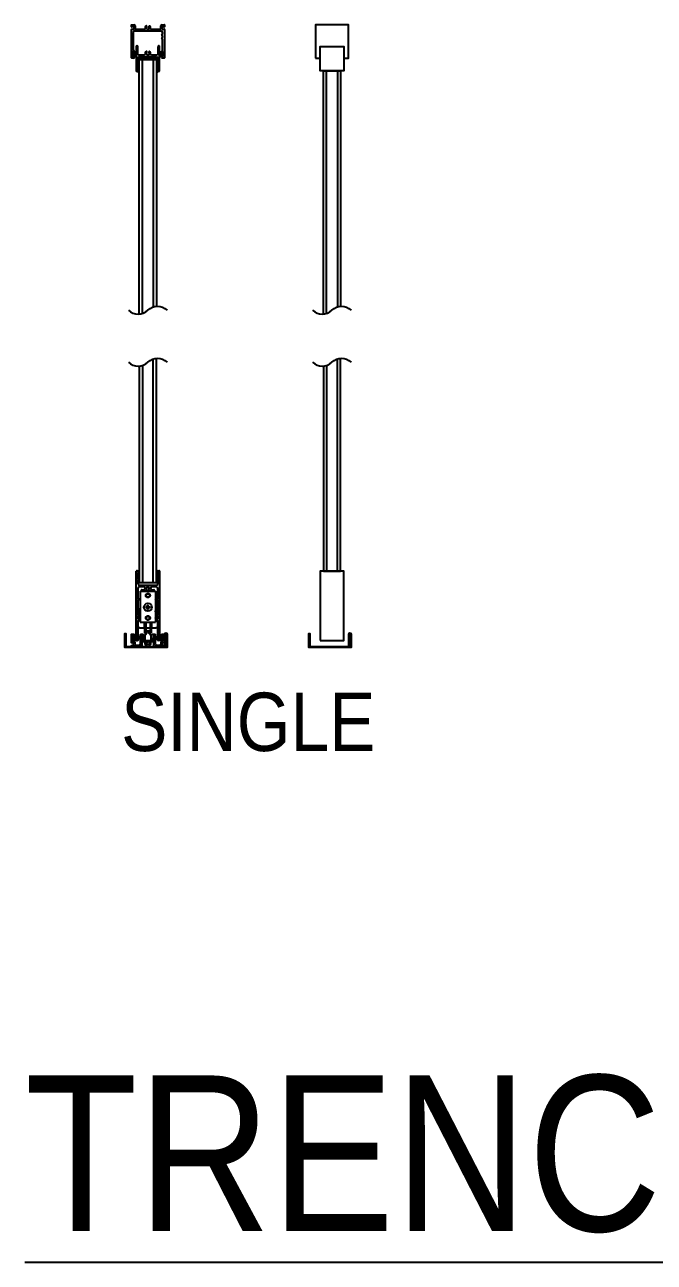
# Model space of a CAD drawing. Header units: inches. Extents: x -2661 to 42767, y -1222 to 9099.
# Drawn here: x 2237 to 2273.4, y 1601 to 1672.5 of the extents above; entities that cross this region are included whole.
import ezdxf

# ---------------------------------------------------------------- set-up
doc = ezdxf.new("R2010")
doc.units = ezdxf.units.IN
doc.header["$LTSCALE"] = 12
doc.header["$MEASUREMENT"] = 0
doc.linetypes.add('HIDDEN', pattern=[0.375, 0.25, -0.125])
doc.layers.get('0').update_dxf_attribs({"linetype": 'CONTINUOUS'})
doc.layers.add('S-ANNO-NOTE', color=4, linetype='CONTINUOUS')
doc.layers.add('S-ARCH', color=1, linetype='CONTINUOUS')
doc.styles.add('Arial', font='arial.ttf', dxfattribs={"width": 0.85})

# ---------------------------------------------------------------- blocks, each defined once
blk = doc.blocks.new('3046 MS HEAD SINGLE TRACK')
for p, q in [((0, 0.982), (0, 1.085)), ((0, -0.821), (0, 0.822)), ((0.01, 1.095), (0.148, 1.095)), ((0.01, 0.831), (0.125, 0.831)), ((0.135, 1.019), (0.023, 0.968)), ((0.135, 0.842), (0.135, 1.019)), ((1.723, 0.721), (0.185, 0.721)), ((0.21, 1.033), (0.21, 0.862)), ((0.241, 0.831), (0.771, 0.831)), ((0.896, 1.007), (0.897, 1.006)), ((1.011, 1.006), (1.012, 1.007)), ((1.137, 0.831), (1.667, 0.831)), ((1.698, 0.862), (1.698, 1.033)), ((1.76, 1.095), (1.898, 1.095)), ((1.885, 0.968), (1.773, 1.019)), ((1.773, 1.019), (1.773, 0.842)), ((1.783, 0.831), (1.898, 0.831)), ((1.908, 1.085), (1.908, 0.982)), ((1.908, 0.822), (1.908, -0.821)), ((0.11, 0.646), (0.11, -0.387)), ((1.76, 0.5), (1.798, 0.566)), ((1.798, 0.245), (1.76, 0.31)), ((1.798, 0.455), (1.786, 0.455)), ((1.786, 0.355), (1.798, 0.355)), ((1.798, 0.566), (1.798, 0.646)), ((1.798, 0.355), (1.798, 0.455)), ((1.798, -0.387), (1.798, 0.245)), ((0.075, -0.484), (0.075, -0.745)), ((0.089, -0.552), (0.277, -0.552)), ((0.089, -0.583), (0.277, -0.583)), ((0.089, -0.614), (0.277, -0.614)), ((0.089, -0.645), (0.277, -0.645)), ((0.089, -0.676), (0.277, -0.676)), ((0.1, -0.459), (0.099, -0.459)), ((0.12, -0.397), (0.125, -0.397)), ((0.125, -0.505), (0.125, -0.484)), ((0.145, -0.524), (0.144, -0.524)), ((0.144, -0.704), (0.145, -0.704)), ((0.165, -0.437), (0.165, -0.504)), ((1.819, -0.552), (1.631, -0.552)), ((1.819, -0.583), (1.631, -0.583)), ((1.819, -0.614), (1.631, -0.614)), ((1.819, -0.645), (1.631, -0.645)), ((1.819, -0.676), (1.631, -0.676)), ((1.743, -0.504), (1.743, -0.437)), ((1.762, -0.704), (1.764, -0.704)), ((1.764, -0.524), (1.763, -0.524)), ((1.783, -0.397), (1.788, -0.397)), ((1.783, -0.484), (1.783, -0.505)), ((1.808, -0.459), (1.807, -0.459)), ((1.833, -0.745), (1.833, -0.484)), ((0.125, -0.831), (0.01, -0.831)), ((0.099, -0.769), (0.1, -0.769)), ((0.125, -0.745), (0.125, -0.724)), ((0.165, -0.724), (0.165, -0.791)), ((1.537, -0.843), (0.371, -0.843)), ((1.743, -0.791), (1.743, -0.724)), ((1.783, -0.724), (1.783, -0.745)), ((1.898, -0.831), (1.783, -0.831)), ((1.807, -0.769), (1.808, -0.769))]:
    blk.add_line(p, q)
blk.add_lwpolyline([(0.838, -0.463), (0.838, -0.463, 0.216769), (0.798, -0.587, -0.448133), (0.736, -0.656), (0.433, -0.656, -0.414214), (0.371, -0.594), (0.371, -0.164, 0.414214), (0.34, -0.133), (0.308, -0.133, 0.414214), (0.277, -0.164), (0.277, -1.562, 0.414214), (0.308, -1.593), (0.358, -1.593, 0.414214), (0.389, -1.562), (0.389, -1.493), (0.359, -1.493), (0.359, -1.473), (0.389, -1.413), (0.389, -1.393), (0.359, -1.393), (0.359, -1.373), (0.389, -1.313), (0.389, -1.293), (0.359, -1.293), (0.359, -1.273), (0.389, -1.213), (0.389, -1.193), (0.359, -1.193), (0.359, -1.173), (0.389, -1.113), (0.389, -1.093), (0.371, -1.093), (0.371, -0.844, -0.414214), (0.465, -0.75), (0.954, -0.75), (1.443, -0.75, -0.414214), (1.537, -0.844), (1.537, -1.093), (1.519, -1.093), (1.519, -1.113), (1.549, -1.173), (1.549, -1.193), (1.519, -1.193), (1.519, -1.213), (1.549, -1.273), (1.549, -1.293), (1.519, -1.293), (1.519, -1.313), (1.549, -1.373), (1.549, -1.393), (1.519, -1.393), (1.519, -1.413), (1.549, -1.473), (1.549, -1.493), (1.519, -1.493), (1.519, -1.562, 0.414214), (1.55, -1.593), (1.6, -1.593, 0.414214), (1.631, -1.562), (1.631, -0.164, 0.414214), (1.6, -0.133), (1.568, -0.133, 0.414214), (1.537, -0.164), (1.537, -0.594, -0.414214), (1.475, -0.656), (1.172, -0.656, -0.448133), (1.11, -0.587, 0.216769), (1.07, -0.463, 0.999998), (1.016, -0.512, -0.651692), (0.954, -0.653, -0.651692), (0.892, -0.512, 0.999998), (0.838, -0.463), (0.838, -0.463)], format="xyb")
for centre, radius, start, end in [((0.01, 1.085), 0.01, 90, 180), ((0.016, 0.982), 0.016, 180, 294.64836), ((0.01, 0.822), 0.01, 90, 180), ((0.185, 0.646), 0.075, 90, 180), ((0.125, 0.842), 0.01, 270, 0), ((0.148, 1.033), 0.062, 0, 90), ((0.241, 0.862), 0.031, 180, 270), ((0.771, 0.862), 0.031, 270, 13.53519), ((0.954, 0.906), 0.157, 137.30875, 193.53519), ((0.865, 0.989), 0.036, 30, 137.30875), ((0.954, 0.906), 0.084, 137.4576, 270), ((0.866, 0.988), 0.036, 317.4576, 30), ((0.954, 0.906), 0.084, 270, 42.5424), ((1.042, 0.988), 0.036, 150, 222.5424), ((1.043, 0.989), 0.036, 42.69125, 150), ((0.954, 0.906), 0.157, 346.46481, 42.69125), ((1.137, 0.862), 0.031, 166.46481, 270), ((1.667, 0.862), 0.031, 270, 360), ((1.76, 1.033), 0.062, 90, 180), ((1.723, 0.646), 0.075, 360, 90), ((1.783, 0.842), 0.01, 180, 270), ((1.892, 0.982), 0.016, 245.35164, 360), ((1.898, 1.085), 0.01, 0, 90), ((1.898, 0.822), 0.01, 0, 90), ((1.786, 0.485), 0.03, 150, 270), ((1.786, 0.325), 0.03, 90, 210), ((0.099, -0.484), 0.0245, 90, 180), ((0.1, -0.484), 0.0245, 0, 90), ((0.12, -0.387), 0.01, 180, 270), ((0.125, -0.437), 0.04, 0, 90), ((0.144, -0.505), 0.0195, 180, 270), ((0.144, -0.724), 0.0195, 90, 180), ((0.145, -0.504), 0.02, 270, 360), ((0.145, -0.724), 0.0195, 0, 90), ((1.783, -0.437), 0.04, 90, 180), ((1.763, -0.504), 0.02, 180, 270), ((1.762, -0.724), 0.0195, 90, 180), ((1.764, -0.505), 0.0195, 270, 0), ((1.764, -0.724), 0.0195, 360, 90), ((1.807, -0.484), 0.0245, 90, 180), ((1.788, -0.387), 0.01, 270, 360), ((1.808, -0.484), 0.0245, 0, 90), ((0.01, -0.821), 0.01, 180, 270), ((0.099, -0.745), 0.0245, 180, 270), ((0.1, -0.745), 0.0245, 270, 360), ((0.125, -0.791), 0.04, 270, 0), ((1.783, -0.791), 0.04, 180, 270), ((1.807, -0.745), 0.0245, 180, 270), ((1.808, -0.745), 0.0245, 270, 360), ((1.898, -0.821), 0.01, 270, 0), ((0.472, -1.439), 0.218, 224.93563, 265.18226), ((1.438, -1.436), 0.218, 274.28075, 314.25264)]:
    blk.add_arc(centre, radius, start, end)
blk = doc.blocks.new('SINGLE TOP OPT1')
for points in [[(-0.5, -16.727), (-0.5, -2), (0.5, -2), (0.5, -16.276)], [(-0.313, -16.69), (-0.313, -2)], [(0.312, -2), (0.312, -16.312)]]:
    blk.add_lwpolyline(points)
blk.add_lwpolyline([(-1.125, -16.499, 0.408465), (0, -16.5, -0.407415), (1.106, -16.5, -2.166217)], format="xyb")
blk.add_blockref('3046 MS HEAD SINGLE TRACK', (-0.954, -1.094))
blk = doc.blocks.new('SINGLE TRACK SILL')
for points in [[(1.113, 0.68), (1.113, -0.062), (1.051, -0.062), (1.051, 0.68, 1), (1.036, 0.68), (1.036, -0.062), (-1.338, -0.062), (-1.338, 0.75), (-1.275, 0.75), (-1.275, 0), (0.974, 0), (0.974, 0.68, -1)], [(0.959, 0.68), (0.96, 0.39), (0.974, 0.39), (0.974, 0.68, -1), (1.114, 0.68), (1.113, 0.39), (1.128, 0.39), (1.129, 0.68, 1)], [(0.518, 0), (0.364, 0, -0.414214), (0.354, 0.01), (0.354, 0.22, 0.414214), (0.314, 0.26), (0.255, 0.26), (0.187, 0.26, 0.499657), (0.158, 0.22, -0.259642), (0.123, 0.07, -1), (0.067, 0.12, 2.247229), (-0.057, 0.12, -1), (-0.113, 0.07, -0.259642), (-0.148, 0.22, 0.499657), (-0.177, 0.26), (-0.254, 0.26), (-0.304, 0.26, 0.414214), (-0.344, 0.22), (-0.344, 0.02, -0.414214), (-0.364, 0), (-0.513, 0), (-0.584, 0), (-0.939, 0, -0.414214), (-0.949, 0.01), (-0.949, 0.044, -0.414214), (-0.939, 0.054), (-0.829, 0.054, 0.414214), (-0.819, 0.064), (-0.819, 0.225, 0.528549), (-0.833, 0.235), (-0.927, 0.198, -0.528549), (-0.949, 0.212), (-0.949, 0.302), (-0.949, 0.7, -0.414214), (-0.939, 0.71), (-0.829, 0.71, -0.414214), (-0.789, 0.67), (-0.789, 0.608, -0.414214), (-0.809, 0.588), (-0.81, 0.588, -0.414214), (-0.829, 0.608), (-0.829, 0.624, 0.414214), (-0.854, 0.648), (-0.855, 0.648, 0.414214), (-0.879, 0.624), (-0.879, 0.373, 0.414214), (-0.855, 0.348), (-0.854, 0.348, 0.414214), (-0.829, 0.373), (-0.829, 0.389, -0.414214), (-0.81, 0.408), (-0.809, 0.408, -0.414214), (-0.789, 0.388), (-0.789, 0.285, -0.250492), (-0.757, 0.225), (-0.757, 0.147, 0.414214), (-0.672, 0.062), (-0.58, 0.062), (-0.504, 0.062, 0.406851), (-0.419, 0.15), (-0.419, 0.334), (-0.419, 0.388, -0.414214), (-0.399, 0.408), (-0.398, 0.408, -0.414214), (-0.379, 0.389), (-0.379, 0.373, 0.414214), (-0.355, 0.348), (-0.354, 0.348, 0.414214), (-0.329, 0.373), (-0.329, 0.624, 0.414214), (-0.354, 0.648), (-0.355, 0.648, 0.414214), (-0.379, 0.624), (-0.379, 0.608, -0.414214), (-0.398, 0.588), (-0.399, 0.588, -0.414214), (-0.419, 0.608), (-0.419, 0.67, -0.414214), (-0.379, 0.71), (-0.356, 0.71), (-0.339, 0.71, -0.414214), (-0.214, 0.585), (-0.214, 0.48, -0.414214), (-0.224, 0.47), (-0.244, 0.47, 0.414214), (-0.254, 0.46), (-0.254, 0.345, 0.414214), (-0.244, 0.335), (0.254, 0.335, 0.414214), (0.264, 0.345), (0.264, 0.46, 0.414214), (0.254, 0.47), (0.234, 0.47, -0.414214), (0.224, 0.48), (0.224, 0.585, -0.414214), (0.349, 0.71), (0.356, 0.71), (0.389, 0.71, -0.414214), (0.429, 0.67), (0.429, 0.608, -0.414214), (0.409, 0.588), (0.408, 0.588, -0.414214), (0.389, 0.608), (0.389, 0.624, 0.414214), (0.364, 0.648), (0.363, 0.648, 0.414214), (0.339, 0.624), (0.339, 0.373, 0.414214), (0.363, 0.348), (0.364, 0.348, 0.414214), (0.389, 0.373), (0.389, 0.389, -0.414214), (0.408, 0.408), (0.409, 0.408, -0.414214), (0.429, 0.388), (0.429, 0.334), (0.429, 0.147, 0.414214), (0.514, 0.062), (0.584, 0.062), (0.682, 0.062, 0.414214), (0.767, 0.147), (0.767, 0.225, -0.250492), (0.799, 0.285), (0.799, 0.388, -0.414214), (0.819, 0.408), (0.819, 0.408, -0.414214), (0.839, 0.389), (0.839, 0.373, 0.414214), (0.863, 0.348), (0.864, 0.348, 0.414214), (0.889, 0.373), (0.889, 0.624, 0.414214), (0.864, 0.648), (0.863, 0.648, 0.414214), (0.839, 0.624), (0.839, 0.608, -0.414214), (0.819, 0.588), (0.818, 0.588, -0.414214), (0.799, 0.608), (0.799, 0.67, -0.414214), (0.839, 0.71), (0.949, 0.71, -0.414214), (0.959, 0.7), (0.959, 0.302), (0.959, 0.212, -0.528549), (0.937, 0.198), (0.843, 0.235, 0.528549), (0.829, 0.225), (0.829, 0.064, 0.414214), (0.839, 0.054), (0.949, 0.054, -0.414214), (0.959, 0.044), (0.959, 0.01, -0.414214), (0.949, 0), (0.614, 0)]]:
    blk.add_lwpolyline(points, format="xyb", close=True)
blk = doc.blocks.new('3709 B-RAIL')
for p, q in [((-0.677, -3.003), (-0.677, 0.993)), ((-0.646, 1.024), (-0.595, 1.024)), ((-0.565, 0.924), (-0.595, 0.924)), ((-0.595, 0.924), (-0.595, 0.904)), ((-0.595, 0.904), (-0.565, 0.844)), ((-0.565, 0.824), (-0.595, 0.824)), ((-0.595, 0.824), (-0.595, 0.804)), ((-0.595, 0.804), (-0.565, 0.744)), ((-0.565, 0.724), (-0.595, 0.724)), ((-0.595, 0.724), (-0.595, 0.704)), ((-0.565, 0.994), (-0.565, 0.924)), ((-0.565, 0.844), (-0.565, 0.824)), ((-0.565, 0.744), (-0.565, 0.724)), ((0.565, 0.924), (0.565, 0.994)), ((0.595, 0.924), (0.565, 0.924)), ((0.565, 0.844), (0.595, 0.904)), ((0.565, 0.824), (0.565, 0.844)), ((0.595, 0.824), (0.565, 0.824)), ((0.565, 0.744), (0.595, 0.804)), ((0.565, 0.724), (0.565, 0.744)), ((0.595, 0.724), (0.565, 0.724)), ((0.595, 1.024), (0.646, 1.024)), ((0.595, 0.904), (0.595, 0.924)), ((0.595, 0.804), (0.595, 0.824)), ((0.595, 0.704), (0.595, 0.724)), ((0.677, 0.993), (0.677, -3.003)), ((-0.595, 0.704), (-0.565, 0.644)), ((-0.565, 0.624), (-0.595, 0.624)), ((-0.595, 0.624), (-0.595, 0.604)), ((-0.595, 0.604), (-0.565, 0.544)), ((-0.565, 0.524), (-0.58, 0.524)), ((-0.58, 0.524), (-0.58, 0.275)), ((-0.565, 0.644), (-0.565, 0.624)), ((-0.565, 0.544), (-0.565, 0.524)), ((-0.241, 0.087), (-0.489, 0.087)), ((-0.486, 0.181), (0, 0.181)), ((0, 0.181), (0.486, 0.181)), ((0.489, 0.087), (0.241, 0.087)), ((0.565, 0.644), (0.595, 0.704)), ((0.565, 0.624), (0.565, 0.644)), ((0.595, 0.624), (0.565, 0.624)), ((0.565, 0.544), (0.595, 0.604)), ((0.565, 0.524), (0.565, 0.544)), ((0.58, 0.524), (0.565, 0.524)), ((0.58, 0.275), (0.58, 0.524)), ((0.595, 0.604), (0.595, 0.624)), ((-0.583, -0.007), (-0.583, -0.583)), ((-0.583, -0.665), (-0.583, -1.441)), ((-0.573, -0.593), (-0.456, -0.593)), ((-0.456, -0.655), (-0.573, -0.655)), ((-0.446, -0.157), (-0.446, -1.957)), ((-0.446, -0.157), (0.444, -0.157)), ((-0.342, -0.081), (-0.241, -0.081)), ((-0.09, -0.156), (-0.342, -0.156)), ((-0.042, -0.073), (-0.09, -0.156)), ((0.09, -0.156), (0.042, -0.073)), ((0.343, -0.156), (0.09, -0.156)), ((0.241, -0.081), (0.343, -0.081)), ((0.444, -0.157), (0.444, -1.957)), ((0.456, -0.593), (0.573, -0.593)), ((0.573, -0.655), (0.456, -0.655)), ((0.583, -0.583), (0.583, -0.007)), ((0.583, -1.509), (0.583, -0.665)), ((-0.494, -1.683), (-0.446, -1.292)), ((-0.473, -1.15), (-0.473, -1.512)), ((-0.473, -1.15), (-0.446, -1.15)), ((-0.123, -1.067), (-0.049, -1.067)), ((-0.123, -1.112), (-0.123, -1.067)), ((-0.123, -1.112), (-0.049, -1.112)), ((-0.049, -1.067), (-0.023, -1.041)), ((-0.023, -1.138), (-0.049, -1.112)), ((-0.023, -1.041), (-0.023, -0.967)), ((0.022, -0.967), (-0.023, -0.967)), ((-0.023, -1.212), (-0.023, -1.138)), ((0.022, -1.212), (-0.023, -1.212)), ((0.022, -1.041), (0.022, -0.967)), ((0.048, -1.067), (0.022, -1.041)), ((0.022, -1.138), (0.048, -1.112)), ((0.022, -1.212), (0.022, -1.138)), ((0.048, -1.067), (0.122, -1.067)), ((0.048, -1.112), (0.122, -1.112)), ((0.122, -1.112), (0.122, -1.067)), ((0.444, -1.15), (0.472, -1.15)), ((0.493, -1.683), (0.444, -1.292)), ((0.472, -1.15), (0.472, -1.512)), ((-0.583, -1.441), (-0.583, -1.485)), ((-0.583, -1.485), (-0.583, -1.509)), ((-0.583, -1.612), (-0.583, -1.74)), ((-0.583, -1.9), (-0.583, -1.917)), ((-0.583, -1.917), (-0.583, -1.967)), ((-0.583, -1.967), (-0.583, -3.003)), ((-0.525, -1.602), (-0.573, -1.602)), ((-0.552, -1.54), (-0.525, -1.54)), ((-0.468, -1.869), (-0.552, -1.869)), ((-0.551, -1.692), (-0.551, -1.742)), ((-0.551, -1.692), (-0.504, -1.692)), ((-0.551, -1.742), (-0.462, -1.742)), ((-0.516, -1.807), (-0.477, -1.807)), ((-0.515, -1.639), (-0.515, -1.612)), ((-0.484, -1.665), (-0.489, -1.665)), ((-0.477, -1.807), (-0.468, -1.807)), ((-0.458, -1.607), (-0.458, -1.639)), ((-0.458, -1.817), (-0.458, -1.859)), ((-0.452, -1.733), (-0.446, -1.679)), ((-0.446, -1.957), (0.444, -1.957)), ((-0.218, -1.957), (-0.218, -2.294)), ((-0.191, -1.957), (-0.191, -2.578)), ((-0.123, -1.957), (-0.123, -2.578)), ((0.121, -1.957), (0.121, -2.578)), ((0.189, -1.957), (0.189, -2.578)), ((0.216, -1.957), (0.216, -2.294)), ((0.451, -1.733), (0.444, -1.679)), ((0.458, -1.639), (0.458, -1.607)), ((0.458, -1.859), (0.458, -1.817)), ((0.549, -1.742), (0.461, -1.742)), ((0.468, -1.807), (0.477, -1.807)), ((0.552, -1.869), (0.468, -1.869)), ((0.477, -1.807), (0.516, -1.807)), ((0.489, -1.665), (0.484, -1.665)), ((0.549, -1.692), (0.503, -1.692)), ((0.515, -1.612), (0.515, -1.639)), ((0.525, -1.54), (0.552, -1.54)), ((0.573, -1.602), (0.525, -1.602)), ((0.549, -1.692), (0.549, -1.742)), ((0.583, -1.74), (0.583, -1.612)), ((0.583, -3.003), (0.583, -1.9)), ((-0.872, -2.793), (-0.683, -2.793)), ((-0.872, -2.824), (-0.683, -2.824)), ((-0.872, -2.855), (-0.683, -2.855)), ((-0.359, -2.791), (-0.589, -2.791)), ((-0.359, -2.822), (-0.589, -2.822)), ((-0.359, -2.853), (-0.589, -2.853)), ((-0.458, -2.273), (0.458, -2.273)), ((-0.218, -2.294), (-0.191, -2.294)), ((-0.191, -2.578), (-0.123, -2.578)), ((0.121, -2.578), (0.189, -2.578)), ((0.189, -2.294), (0.216, -2.294)), ((0.348, -2.791), (0.577, -2.791)), ((0.348, -2.822), (0.577, -2.822)), ((0.348, -2.853), (0.577, -2.853)), ((0.861, -2.79), (0.671, -2.79)), ((0.861, -2.821), (0.671, -2.821)), ((0.861, -2.852), (0.671, -2.852)), ((-0.872, -2.886), (-0.683, -2.886)), ((-0.872, -2.917), (-0.683, -2.917)), ((-0.593, -3.013), (-0.667, -3.013)), ((-0.359, -2.884), (-0.589, -2.884)), ((-0.359, -2.915), (-0.589, -2.915)), ((0.348, -2.884), (0.577, -2.884)), ((0.348, -2.915), (0.577, -2.915)), ((0.667, -3.013), (0.593, -3.013)), ((0.861, -2.883), (0.671, -2.883)), ((0.861, -2.914), (0.671, -2.914))]:
    blk.add_line(p, q)
blk.add_lwpolyline([(0.074, -2.561, 1), (-0.076, -2.561), (-0.076, -2.615), (-0.185, -2.745), (-0.185, -2.988, -1), (-0.245, -2.988), (-0.245, -2.909), (-0.215, -2.909), (-0.215, -2.991), (-0.215, -2.734), (-0.106, -2.604), (-0.106, -2.561, -1), (0.104, -2.561), (0.104, -2.604), (0.213, -2.734), (0.213, -2.991), (0.214, -2.909), (0.243, -2.909), (0.243, -2.988, -1), (0.183, -2.988), (0.183, -2.745), (0.074, -2.615)], format="xyb", close=True)
at = {"linetype": 'HIDDEN'}
for centre in [(-0.001, -0.407), (-0.001, -1.707)]:
    blk.add_circle(centre, 0.125, dxfattribs=at)
for centre, radius in [((-0.001, -0.407), 0.1), ((-0.001, -1.09), 0.232), ((-0.001, -1.707), 0.1)]:
    blk.add_circle(centre, radius)
for centre, radius, start, end in [((-0.646, 0.993), 0.031, 90, 180), ((-0.595, 0.994), 0.03, 0, 90), ((0.595, 0.994), 0.03, 90, 180), ((0.646, 0.993), 0.031, 0, 90), ((-0.489, -0.007), 0.094, 90, 180), ((-0.486, 0.275), 0.094, 180, 270), ((-0.241, 0.003), 0.084, 270.00005, 89.99995), ((0, 0), 0.084, 90, 240), ((0, 0), 0.084, 300, 90), ((0.241, 0.003), 0.084, 89.99995, 270.00005), ((0.486, 0.275), 0.094, 270, 360), ((0.489, -0.007), 0.094, 0, 90), ((-0.573, -0.583), 0.01, 180, 270), ((-0.573, -0.665), 0.01, 90, 180), ((-0.456, -0.624), 0.031, 270, 90), ((-0.342, -0.118), 0.0375, 90, 270), ((0.343, -0.118), 0.0375, 270, 90), ((0.456, -0.624), 0.031, 90, 270), ((0.573, -0.583), 0.01, 270, 0), ((0.573, -0.665), 0.01, 0, 90), ((-0.552, -1.509), 0.031, 180, 270), ((-0.573, -1.612), 0.01, 90, 180), ((-0.516, -1.74), 0.067, 180, 270), ((-0.552, -1.9), 0.031, 90, 180), ((-0.525, -1.607), 0.067, 0, 90), ((-0.525, -1.612), 0.01, 0, 90), ((-0.489, -1.639), 0.026, 180, 270), ((-0.504, -1.682), 0.01, 270, 352.87498), ((-0.484, -1.639), 0.026, 270, 0), ((-0.468, -1.817), 0.01, 0, 90), ((-0.468, -1.859), 0.01, 270, 0), ((-0.462, -1.732), 0.01, 270, 352.87498), ((0.461, -1.732), 0.01, 187.12502, 270), ((0.525, -1.607), 0.067, 90, 180), ((0.484, -1.639), 0.026, 180, 270), ((0.468, -1.817), 0.01, 90, 180), ((0.468, -1.859), 0.01, 180, 270), ((0.489, -1.639), 0.026, 270, 0), ((0.503, -1.682), 0.01, 187.12502, 270), ((0.525, -1.612), 0.01, 90, 180), ((0.516, -1.74), 0.067, 270, 0), ((0.552, -1.509), 0.031, 270, 0), ((0.552, -1.9), 0.031, 0, 90), ((0.573, -1.612), 0.01, 0, 90), ((-0.458, -2.398), 0.125, 90, 180), ((-0.001, -2.578), 0.122, 0, 180), ((0.458, -2.398), 0.125, 0, 90), ((-0.667, -3.003), 0.01, 180, 270), ((-0.593, -3.003), 0.01, 270, 0), ((0.593, -3.003), 0.01, 180, 270), ((0.667, -3.003), 0.01, 270, 0)]:
    blk.add_arc(centre, radius, start, end)
blk = doc.blocks.new('SINGLE BOTTOM OPT1')
blk.add_lwpolyline([(-0.97, 16.501, 0.408465), (0.155, 16.5, -0.407415), (1.261, 16.5, -2.166217)], format="xyb")
for points in [[(-0.345, 16.273), (-0.345, 3.75), (0.655, 3.75), (0.655, 16.724)], [(-0.158, 16.31), (-0.158, 3.75), (0.467, 3.75), (0.467, 16.688)]]:
    blk.add_lwpolyline(points)
for name, p in [('3709 B-RAIL', (0.156, 3.414)), ('SINGLE TRACK SILL', (0.151, 0.062))]:
    blk.add_blockref(name, p)
blk = doc.blocks.new('SINGLE TOP OPT2')
for points in [[(-0.954, -1.938), (-0.677, -1.938), (-0.677, -1.258), (0.677, -1.258), (0.677, -1.938), (0.954, -1.938), (0.954, 0), (-0.954, 0)], [(-0.677, -1.258), (0.677, -1.258), (0.677, -2.657), (-0.677, -2.657)]]:
    blk.add_lwpolyline(points, close=True)
for points in [[(-0.5, -16.727), (-0.5, -2.657), (0.5, -2.657), (0.5, -16.276)], [(-0.313, -16.69), (-0.312, -2.657)], [(0.312, -2.657), (0.312, -16.312)]]:
    blk.add_lwpolyline(points)
blk.add_lwpolyline([(-1.125, -16.499, 0.408465), (0, -16.5, -0.407415), (1.106, -16.5, -2.166217)], format="xyb")
blk = doc.blocks.new('SINGLE BOTTOM OPT2')
blk.add_lwpolyline([(-0.97, 16.501, 0.408465), (0.155, 16.5, -0.407415), (1.261, 16.5, -2.166217)], format="xyb")
for points in [[(-0.345, 16.273), (-0.345, 4.407), (0.655, 4.407), (0.655, 16.724)], [(-0.158, 16.31), (-0.158, 4.407), (0.467, 4.407), (0.467, 16.688)]]:
    blk.add_lwpolyline(points)
blk.add_lwpolyline([(-0.521, 0.411), (0.833, 0.411), (0.833, 4.407), (-0.521, 4.407)], close=True)
for points in [[(1.264, 0.742), (1.264, 0), (1.202, 0), (1.202, 0.742, 1), (1.187, 0.742), (1.187, 0), (-1.187, 0), (-1.187, 0.812), (-1.125, 0.812), (-1.125, 0.062), (1.125, 0.062), (1.125, 0.742, -1)], [(1.11, 0.742), (1.11, 0.452), (1.125, 0.452), (1.125, 0.742, -1), (1.265, 0.742), (1.264, 0.452), (1.279, 0.452), (1.28, 0.742, 1)]]:
    blk.add_lwpolyline(points, format="xyb", close=True)

msp = doc.modelspace()

# ---------------------------------------------------------------- block references
at = {"layer": 'S-ARCH'}
for name, p in [('SINGLE TOP OPT1', (2244.15953, 1672.51832)), ('SINGLE TOP OPT2', (2254.80386, 1672.51832)), ('SINGLE BOTTOM OPT1', (2244.00479, 1636.51832)), ('SINGLE BOTTOM OPT2', (2254.64912, 1636.51832))]:
    msp.add_blockref(name, p, dxfattribs=at)

# ---------------------------------------------------------------- texts
at = {"layer": 'S-ANNO-NOTE', "color": 191, "insert": (2249.96403, 1632.19386), "char_height": 3.375, "width": 15.8216452, "attachment_point": 5, "style": 'Arial'}
msp.add_mtext('SINGLE', dxfattribs=at)
at = {"layer": 'S-ANNO-NOTE', "color": 6, "insert": (2237.0403, 1611.77694), "char_height": 9, "width": 83.1471429, "attachment_point": 1, "style": 'Arial'}
msp.add_mtext('\\A1;{\\LTRENCH DRAIN}', dxfattribs=at)

doc.saveas('drawing.dxf')
